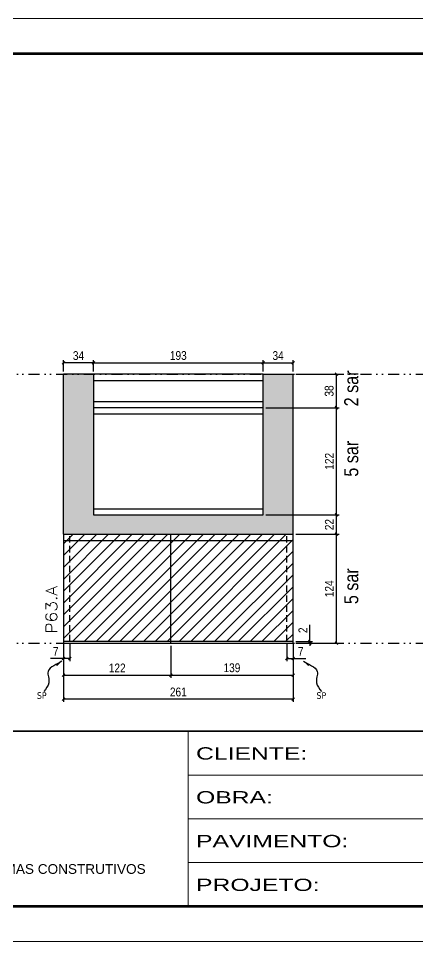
# Model space of a CAD drawing. Header units: millimetres. Extents: x 13777 to 27878, y -21631 to 6985.
# Drawn here: x 14646 to 15100, y 1340 to 2390 of the extents above; entities that cross this region are included whole.
import ezdxf

# ---------------------------------------------------------------- set-up
doc = ezdxf.new("R2010")
doc.units = ezdxf.units.MM
for name, pattern in [('CONTINUO', [0]), ('DASHED', [0.75, 0.5, -0.25]), ('DIVIDE2', [0.625, 0.25, -0.125, 0, -0.125, 0, -0.125]), ('HIDDEN', [0.375, 0.25, -0.125])]:
    doc.linetypes.add(name, pattern=pattern)
for name, color, linetype in [('COTA', 241, 'Continuous'), ('NOMENCLATURA', 7, 'Continuous'), ('Nível', 160, 'Continuous'), ('Painéis', 200, 'Continuous'), ('SARR_2.2x7', 40, 'Continuous'), ('Sarrafo de Pressão', 42, 'HIDDEN'), ('texto', 7, 'Continuous')]:
    doc.layers.add(name, color=color, linetype=linetype)
for name, color, linetype, lineweight in [('Folhas', 255, 'Continuous', 9), ('Hachura', 251, 'Continuous', 9), ('SARRAFO DE PRESSAO', 251, 'DASHED', 9), ('Texto Seção', 7, 'Continuous', 15)]:
    doc.layers.add(name, color=color, linetype=linetype, lineweight=lineweight)
doc.styles.add('ARIAL', font='arial.ttf')
doc.styles.add('ARIAL_NARROW', font='ARIALN.TTF', dxfattribs={"height": 0.2})
doc.styles.add('COTA TECNICA', font='techl___.ttf', dxfattribs={"height": 10})
doc.styles.add('COTA TECNICA-50', font='techl___.ttf', dxfattribs={"height": 10})
doc.styles.add('REGUA-120', font='ROMANS.shx', dxfattribs={"height": 15})
doc.styles.get("Standard").update_dxf_attribs({"font": 'arial.ttf'})
doc.styles.add('Tecnologia', font='')
doc.styles.get('Tecnologia').set_extended_font_data('Forgotten Futurist')
doc.dimstyles.new('COTA PAINEL-50', dxfattribs={"dimtxt": 10, "dimasz": 3, "dimexe": 3, "dimexo": 3, "dimgap": 3, "dimtad": 1, "dimdec": 1, "dimzin": 12, "dimdsep": 46, "dimtxsty": 'COTA TECNICA-50', "dimblk1": 'OBLIQUE', "dimblk2": 'OBLIQUE', "dimsah": 1, "dimcen": 0.9, "dimclrd": 4, "dimclre": 4, "dimclrt": 240, "dimadec": 1, "dimazin": 3, "dimtfac": 1, "dimtdec": 1, "dimtmove": 0, "dimatfit": 3, "dimfxl": 1, "dimtolj": 1, "dimtzin": 12, "dimarcsym": 0})
doc.dimstyles.new('PAINEL', dxfattribs={"dimtxt": 10, "dimasz": 3, "dimexe": 3, "dimexo": 3, "dimgap": 3, "dimtad": 1, "dimdec": 1, "dimzin": 12, "dimdsep": 46, "dimtxsty": 'COTA TECNICA', "dimblk1": 'OBLIQUE', "dimblk2": 'OBLIQUE', "dimsah": 1, "dimcen": 0.9, "dimclrd": 4, "dimclre": 4, "dimclrt": 240, "dimadec": 1, "dimazin": 3, "dimtfac": 1, "dimtdec": 1, "dimtmove": 0, "dimatfit": 3, "dimfxl": 1, "dimtolj": 1, "dimtzin": 12, "dimarcsym": 0})
doc.dimstyles.get("Standard").update_dxf_attribs({"dimtxt": 0.18, "dimasz": 0.18, "dimexe": 0.18, "dimexo": 0.0625, "dimgap": 0.09, "dimtad": 0, "dimtih": 1, "dimtoh": 1, "dimdec": 4, "dimzin": 0, "dimdsep": 46, "dimtxsty": 'Standard', "dimcen": 0.09, "dimadec": 0, "dimazin": 0, "dimtfac": 1, "dimtdec": 4, "dimtofl": 0, "dimtmove": 0, "dimatfit": 3, "dimfxl": 1, "dimtolj": 1, "dimtzin": 0, "dimarcsym": 0})

# ---------------------------------------------------------------- blocks, each defined once
blk = doc.blocks.new('9999999999')
at = {"color": 30, "linetype": 'CONTINUO'}
for p, q in [((98564.6, 34230.2), (98564.6, 34429.4)), ((98564.6, 34379.6), (99584, 34379.6)), ((98564.6, 34329.8), (99488, 34329.8)), ((98564.6, 34280), (99488, 34280))]:
    blk.add_line(p, q, dxfattribs=at)
at = {"color": 30, "linetype": 'CONTINUO', "const_width": 2}
blk.add_lwpolyline([(99584, 34230.2), (99584, 34414.4, 0.414214), (99569, 34429.4), (98229, 34429.4, 0.414214), (98214, 34414.4), (98214, 34245.2, 0.414214), (98229, 34230.2), (99584, 34230.2)], format="xyb", dxfattribs=at)
at = {"layer": 'Folhas'}
blk.add_lwpolyline([(98139, 34190.2), (99624, 34190.2), (99624, 35240.2), (98139, 35240.2)], close=True, dxfattribs=at)
at = {"layer": 'Folhas', "color": 30, "const_width": 3}
blk.add_lwpolyline([(98214, 34230.2), (99584, 34230.2), (99584, 35200.2), (98214, 35200.2)], close=True, dxfattribs=at)
at = {"color": 7, "linetype": 'Continuous', "ltscale": 5, "style": 'ARIAL'}
blk.add_text('NOVA SISTEMAS CONSTRUTIVOS', height=11.059, dxfattribs=at).set_placement((98263.2, 34267.2))
at = {"layer": 'Folhas', "color": 7, "style": 'Tecnologia', "width": 1.5}
for s, p in [('CLIENTE:', (98573.7, 34397.2)), ('OBRA:', (98573.7, 34347.3)), ('PAVIMENTO:', (98573.7, 34297.5)), ('PROJETO:', (98573.7, 34247.7))]:
    blk.add_text(s, height=14, dxfattribs=at).set_placement(p)
blk = doc.blocks.new('_Oblique')
at = {"color": 0, "linetype": 'ByBlock', "lineweight": -2}
blk.add_line((-0.5, -0.5), (0.5, 0.5), dxfattribs=at)
blk = doc.blocks.new('*D1333')
at = {"layer": 'COTA', "color": 4, "lineweight": -2, "transparency": 16777216}
for p, q in [((14697.5, 1678.7), (14697.5, 1613.1)), ((14958.5, 1678.7), (14958.5, 1613.1)), ((14958.5, 1616.1), (14697.5, 1616.1))]:
    blk.add_line(p, q, dxfattribs=at)
at = {"layer": 'Defpoints', "color": 0, "transparency": 16777216}
for p in [(14697.5, 1681.7), (14958.5, 1681.7), (14697.5, 1616.1)]:
    blk.add_point(p, dxfattribs=at)
at = {"layer": 'COTA', "color": 4, "lineweight": -2, "transparency": 16777216, "xscale": 3, "yscale": 3, "zscale": 3, "rotation": 180}
blk.add_blockref('_Oblique', (14697.5, 1616.1), dxfattribs=at)
at = {"layer": 'COTA', "color": 4, "lineweight": -2, "transparency": 16777216, "xscale": 3, "yscale": 3, "zscale": 3}
blk.add_blockref('_Oblique', (14958.5, 1616.1), dxfattribs=at)
at = {"layer": 'COTA', "color": 240, "transparency": 16777216, "insert": (14828, 1624.2), "char_height": 10, "attachment_point": 5, "style": 'COTA TECNICA'}
blk.add_mtext('\\A1;261', dxfattribs=at)
blk = doc.blocks.new('*D1334')
at = {"layer": 'COTA', "color": 4, "lineweight": -2, "transparency": 16777216}
for p, q in [((14951.5, 1678.7), (14951.5, 1659.5)), ((14958.5, 1676.7), (14958.5, 1659.5)), ((14951.5, 1662.5), (14958.5, 1662.5)), ((14958.5, 1662.5), (14973.2, 1662.5))]:
    blk.add_line(p, q, dxfattribs=at)
at = {"layer": 'Defpoints', "color": 0, "transparency": 16777216}
for p in [(14951.5, 1681.7), (14958.5, 1679.7), (14958.5, 1662.5)]:
    blk.add_point(p, dxfattribs=at)
at = {"layer": 'COTA', "color": 4, "lineweight": -2, "transparency": 16777216, "xscale": 3, "yscale": 3, "zscale": 3, "rotation": 180}
blk.add_blockref('_Oblique', (14951.5, 1662.5), dxfattribs=at)
at = {"layer": 'COTA', "color": 4, "lineweight": -2, "transparency": 16777216, "xscale": 3, "yscale": 3, "zscale": 3}
blk.add_blockref('_Oblique', (14958.5, 1662.5), dxfattribs=at)
at = {"layer": 'COTA', "color": 240, "transparency": 16777216, "insert": (14967.3, 1670.5), "char_height": 10, "attachment_point": 5, "style": 'COTA TECNICA-50'}
blk.add_mtext('\\A1;7', dxfattribs=at)
blk = doc.blocks.new('*D1335')
at = {"layer": 'COTA', "color": 4, "lineweight": -2, "transparency": 16777216}
for p, q in [((14697.5, 1676.7), (14697.5, 1659.5)), ((14704.5, 1678.7), (14704.5, 1659.5)), ((14697.5, 1662.5), (14682.7, 1662.5)), ((14704.5, 1662.5), (14697.5, 1662.5))]:
    blk.add_line(p, q, dxfattribs=at)
at = {"layer": 'Defpoints', "color": 0, "transparency": 16777216}
for p in [(14704.5, 1681.7), (14697.5, 1679.7), (14697.5, 1662.5)]:
    blk.add_point(p, dxfattribs=at)
at = {"layer": 'COTA', "color": 4, "lineweight": -2, "transparency": 16777216, "xscale": 3, "yscale": 3, "zscale": 3, "rotation": 180}
blk.add_blockref('_Oblique', (14697.5, 1662.5), dxfattribs=at)
at = {"layer": 'COTA', "color": 4, "lineweight": -2, "transparency": 16777216, "xscale": 3, "yscale": 3, "zscale": 3}
blk.add_blockref('_Oblique', (14704.5, 1662.5), dxfattribs=at)
at = {"layer": 'COTA', "color": 240, "transparency": 16777216, "insert": (14688.6, 1670.5), "char_height": 10, "attachment_point": 5, "style": 'COTA TECNICA-50'}
blk.add_mtext('\\A1;7', dxfattribs=at)
blk = doc.blocks.new('*D1336')
at = {"layer": 'COTA', "color": 4, "lineweight": -2, "transparency": 16777216}
for p, q in [((14977.7, 1681.7), (14977.7, 1700.5)), ((14961.5, 1681.7), (14980.7, 1681.7)), ((14977.7, 1679.7), (14977.7, 1681.7)), ((14961.5, 1679.7), (14980.7, 1679.7)), ((14977.7, 1679.7), (14977.7, 1676.7))]:
    blk.add_line(p, q, dxfattribs=at)
at = {"layer": 'Defpoints', "color": 0, "transparency": 16777216}
for p in [(14958.5, 1681.7), (14958.5, 1679.7), (14977.7, 1679.7)]:
    blk.add_point(p, dxfattribs=at)
at = {"layer": 'COTA', "color": 4, "lineweight": -2, "transparency": 16777216, "xscale": 3, "yscale": 3, "zscale": 3}
for p, rotation in [((14977.7, 1681.7), 270), ((14977.7, 1679.7), 90)]:
    blk.add_blockref('_Oblique', p, dxfattribs=dict(at, rotation=rotation))
at = {"layer": 'COTA', "color": 240, "transparency": 16777216, "insert": (14969.7, 1694.5), "char_height": 10, "attachment_point": 5, "rotation": 90, "style": 'COTA TECNICA-50'}
blk.add_mtext('\\A1;2', dxfattribs=at)
blk = doc.blocks.new('*D1337')
at = {"layer": 'COTA', "color": 4, "linetype": 'ByBlock', "lineweight": -2, "transparency": 16777216}
for p, q in [((14961.5, 1803.7), (15010.8, 1803.7)), ((15007.8, 1679.7), (15007.8, 1803.7)), ((14961.5, 1679.7), (15010.8, 1679.7))]:
    blk.add_line(p, q, dxfattribs=at)
at = {"layer": 'Defpoints', "color": 0, "linetype": 'ByBlock', "transparency": 16777216}
for p in [(14958.5, 1803.7), (15007.8, 1803.7), (14958.5, 1679.7)]:
    blk.add_point(p, dxfattribs=at)
at = {"layer": 'COTA', "color": 4, "linetype": 'ByBlock', "lineweight": -2, "transparency": 16777216, "xscale": 3, "yscale": 3, "zscale": 3}
for p, rotation in [((15007.8, 1803.7), 90), ((15007.8, 1679.7), 270)]:
    blk.add_blockref('_Oblique', p, dxfattribs=dict(at, rotation=rotation))
at = {"layer": 'COTA', "color": 240, "linetype": 'ByBlock', "transparency": 16777216, "insert": (14999.8, 1741.7), "char_height": 10, "attachment_point": 5, "rotation": 90, "style": 'COTA TECNICA'}
blk.add_mtext('\\A1;124', dxfattribs=at)
blk = doc.blocks.new('*D1338')
at = {"layer": 'COTA', "color": 4, "linetype": 'ByBlock', "lineweight": -2, "transparency": 16777216}
for p, q in [((14961.5, 1803.7), (15010.8, 1803.7)), ((15007.8, 1679.7), (15007.8, 1803.7)), ((14961.5, 1679.7), (15010.8, 1679.7))]:
    blk.add_line(p, q, dxfattribs=at)
at = {"layer": 'Defpoints', "color": 0, "linetype": 'ByBlock', "transparency": 16777216}
for p in [(14958.5, 1803.7), (15007.8, 1803.7), (14958.5, 1679.7)]:
    blk.add_point(p, dxfattribs=at)
at = {"layer": 'COTA', "color": 4, "linetype": 'ByBlock', "lineweight": -2, "transparency": 16777216, "xscale": 3, "yscale": 3, "zscale": 3}
for p, rotation in [((15007.8, 1803.7), 90), ((15007.8, 1679.7), 270)]:
    blk.add_blockref('_Oblique', p, dxfattribs=dict(at, rotation=rotation))
at = {"layer": 'COTA', "color": 240, "linetype": 'ByBlock', "transparency": 16777216, "insert": (14999.8, 1741.7), "char_height": 10, "attachment_point": 5, "rotation": 90, "style": 'COTA TECNICA'}
blk.add_mtext('\\A1;124', dxfattribs=at)
blk = doc.blocks.new('*D1339')
at = {"layer": 'COTA', "color": 4, "lineweight": -2, "transparency": 16777216}
for p, q in [((14819.5, 1676.7), (14819.5, 1640.5)), ((14958.5, 1676.7), (14958.5, 1640.5)), ((14819.5, 1643.5), (14958.5, 1643.5))]:
    blk.add_line(p, q, dxfattribs=at)
at = {"layer": 'Defpoints', "color": 0, "transparency": 16777216}
for p in [(14819.5, 1679.7), (14958.5, 1679.7), (14958.5, 1643.5)]:
    blk.add_point(p, dxfattribs=at)
at = {"layer": 'COTA', "color": 4, "lineweight": -2, "transparency": 16777216, "xscale": 3, "yscale": 3, "zscale": 3, "rotation": 180}
blk.add_blockref('_Oblique', (14819.5, 1643.5), dxfattribs=at)
at = {"layer": 'COTA', "color": 4, "lineweight": -2, "transparency": 16777216, "xscale": 3, "yscale": 3, "zscale": 3}
blk.add_blockref('_Oblique', (14958.5, 1643.5), dxfattribs=at)
at = {"layer": 'COTA', "color": 240, "transparency": 16777216, "insert": (14889, 1651.8), "char_height": 10, "attachment_point": 5, "style": 'COTA TECNICA'}
blk.add_mtext('\\A1;139', dxfattribs=at)
blk = doc.blocks.new('*D1340')
at = {"layer": 'COTA', "color": 4, "lineweight": -2, "transparency": 16777216}
for p, q in [((14697.5, 1676.7), (14697.5, 1640.5)), ((14819.5, 1676.7), (14819.5, 1640.5)), ((14697.5, 1643.5), (14819.5, 1643.5))]:
    blk.add_line(p, q, dxfattribs=at)
at = {"layer": 'Defpoints', "color": 0, "transparency": 16777216}
for p in [(14697.5, 1679.7), (14819.5, 1679.7), (14819.5, 1643.5)]:
    blk.add_point(p, dxfattribs=at)
at = {"layer": 'COTA', "color": 4, "lineweight": -2, "transparency": 16777216, "xscale": 3, "yscale": 3, "zscale": 3, "rotation": 180}
blk.add_blockref('_Oblique', (14697.5, 1643.5), dxfattribs=at)
at = {"layer": 'COTA', "color": 4, "lineweight": -2, "transparency": 16777216, "xscale": 3, "yscale": 3, "zscale": 3}
blk.add_blockref('_Oblique', (14819.5, 1643.5), dxfattribs=at)
at = {"layer": 'COTA', "color": 240, "transparency": 16777216, "insert": (14758.5, 1651.6), "char_height": 10, "attachment_point": 5, "style": 'COTA TECNICA'}
blk.add_mtext('\\A1;122', dxfattribs=at)
blk = doc.blocks.new('*D1341')
at = {"layer": 'COTA', "color": 4, "lineweight": -2, "transparency": 16777216}
for p, q in [((14927.5, 1825.7), (15010.8, 1825.7)), ((15007.8, 1803.7), (15007.8, 1825.7)), ((14961.5, 1803.7), (15010.8, 1803.7))]:
    blk.add_line(p, q, dxfattribs=at)
at = {"layer": 'Defpoints', "color": 0, "transparency": 16777216}
for p in [(14924.5, 1825.7), (15007.8, 1825.7), (14958.5, 1803.7)]:
    blk.add_point(p, dxfattribs=at)
at = {"layer": 'COTA', "color": 4, "lineweight": -2, "transparency": 16777216, "xscale": 3, "yscale": 3, "zscale": 3}
for p, rotation in [((15007.8, 1825.7), 90), ((15007.8, 1803.7), 270)]:
    blk.add_blockref('_Oblique', p, dxfattribs=dict(at, rotation=rotation))
at = {"layer": 'COTA', "color": 240, "transparency": 16777216, "insert": (14999.8, 1814.7), "char_height": 10, "attachment_point": 5, "rotation": 90, "style": 'COTA TECNICA'}
blk.add_mtext('\\A1;22', dxfattribs=at)
blk = doc.blocks.new('*D1342')
at = {"layer": 'COTA', "color": 4, "lineweight": -2, "transparency": 16777216}
for p, q in [((14927.5, 1947.7), (15010.8, 1947.7)), ((15007.8, 1825.7), (15007.8, 1947.7)), ((14927.5, 1825.7), (15010.8, 1825.7))]:
    blk.add_line(p, q, dxfattribs=at)
at = {"layer": 'Defpoints', "color": 0, "transparency": 16777216}
for p in [(14924.5, 1947.7), (15007.8, 1947.7), (14924.5, 1825.7)]:
    blk.add_point(p, dxfattribs=at)
at = {"layer": 'COTA', "color": 4, "lineweight": -2, "transparency": 16777216, "xscale": 3, "yscale": 3, "zscale": 3}
for p, rotation in [((15007.8, 1947.7), 90), ((15007.8, 1825.7), 270)]:
    blk.add_blockref('_Oblique', p, dxfattribs=dict(at, rotation=rotation))
at = {"layer": 'COTA', "color": 240, "transparency": 16777216, "insert": (14999.8, 1886.7), "char_height": 10, "attachment_point": 5, "rotation": 90, "style": 'COTA TECNICA'}
blk.add_mtext('\\A1;122', dxfattribs=at)
blk = doc.blocks.new('*D1343')
at = {"layer": 'COTA', "color": 4, "lineweight": -2, "transparency": 16777216}
for p, q in [((14697.5, 1988.7), (14697.5, 2001.7)), ((14731.5, 1998.7), (14697.5, 1998.7)), ((14731.5, 1988.7), (14731.5, 2001.7))]:
    blk.add_line(p, q, dxfattribs=at)
at = {"layer": 'Defpoints', "color": 0, "transparency": 16777216}
for p in [(14697.5, 1998.7), (14697.5, 1985.7), (14731.5, 1985.7)]:
    blk.add_point(p, dxfattribs=at)
at = {"layer": 'COTA', "color": 4, "lineweight": -2, "transparency": 16777216, "xscale": 3, "yscale": 3, "zscale": 3, "rotation": 180}
blk.add_blockref('_Oblique', (14697.5, 1998.7), dxfattribs=at)
at = {"layer": 'COTA', "color": 4, "lineweight": -2, "transparency": 16777216, "xscale": 3, "yscale": 3, "zscale": 3}
blk.add_blockref('_Oblique', (14731.5, 1998.7), dxfattribs=at)
at = {"layer": 'COTA', "color": 240, "transparency": 16777216, "insert": (14714.5, 2006.9), "char_height": 10, "attachment_point": 5, "style": 'COTA TECNICA'}
blk.add_mtext('\\A1;34', dxfattribs=at)
blk = doc.blocks.new('*D1344')
at = {"layer": 'COTA', "color": 4, "lineweight": -2, "transparency": 16777216}
for p, q in [((14731.5, 1988.7), (14731.5, 2001.7)), ((14731.5, 1998.7), (14924.5, 1998.7)), ((14924.5, 1988.7), (14924.5, 2001.7))]:
    blk.add_line(p, q, dxfattribs=at)
at = {"layer": 'Defpoints', "color": 0, "transparency": 16777216}
for p in [(14924.5, 1998.7), (14731.5, 1985.7), (14924.5, 1985.7)]:
    blk.add_point(p, dxfattribs=at)
at = {"layer": 'COTA', "color": 4, "lineweight": -2, "transparency": 16777216, "xscale": 3, "yscale": 3, "zscale": 3, "rotation": 180}
blk.add_blockref('_Oblique', (14731.5, 1998.7), dxfattribs=at)
at = {"layer": 'COTA', "color": 4, "lineweight": -2, "transparency": 16777216, "xscale": 3, "yscale": 3, "zscale": 3}
blk.add_blockref('_Oblique', (14924.5, 1998.7), dxfattribs=at)
at = {"layer": 'COTA', "color": 240, "transparency": 16777216, "insert": (14828, 2007), "char_height": 10, "attachment_point": 5, "style": 'COTA TECNICA'}
blk.add_mtext('\\A1;193', dxfattribs=at)
blk = doc.blocks.new('*D1345')
at = {"layer": 'COTA', "color": 4, "lineweight": -2, "transparency": 16777216}
for p, q in [((14924.5, 1988.7), (14924.5, 2001.7)), ((14924.5, 1998.7), (14958.5, 1998.7)), ((14958.5, 1988.7), (14958.5, 2001.7))]:
    blk.add_line(p, q, dxfattribs=at)
at = {"layer": 'Defpoints', "color": 0, "transparency": 16777216}
for p in [(14958.5, 1998.7), (14924.5, 1985.7), (14958.5, 1985.7)]:
    blk.add_point(p, dxfattribs=at)
at = {"layer": 'COTA', "color": 4, "lineweight": -2, "transparency": 16777216, "xscale": 3, "yscale": 3, "zscale": 3, "rotation": 180}
blk.add_blockref('_Oblique', (14924.5, 1998.7), dxfattribs=at)
at = {"layer": 'COTA', "color": 4, "lineweight": -2, "transparency": 16777216, "xscale": 3, "yscale": 3, "zscale": 3}
blk.add_blockref('_Oblique', (14958.5, 1998.7), dxfattribs=at)
at = {"layer": 'COTA', "color": 240, "transparency": 16777216, "insert": (14941.5, 2006.9), "char_height": 10, "attachment_point": 5, "style": 'COTA TECNICA'}
blk.add_mtext('\\A1;34', dxfattribs=at)
blk = doc.blocks.new('*D1346')
at = {"layer": 'COTA', "color": 4, "lineweight": -2, "transparency": 16777216}
for p, q in [((14961.5, 1985.7), (15010.8, 1985.7)), ((15007.8, 1947.7), (15007.8, 1985.7)), ((14927.5, 1947.7), (15010.8, 1947.7))]:
    blk.add_line(p, q, dxfattribs=at)
at = {"layer": 'Defpoints', "color": 0, "transparency": 16777216}
for p in [(14958.5, 1985.7), (15007.8, 1985.7), (14924.5, 1947.7)]:
    blk.add_point(p, dxfattribs=at)
at = {"layer": 'COTA', "color": 4, "lineweight": -2, "transparency": 16777216, "xscale": 3, "yscale": 3, "zscale": 3}
for p, rotation in [((15007.8, 1985.7), 90), ((15007.8, 1947.7), 270)]:
    blk.add_blockref('_Oblique', p, dxfattribs=dict(at, rotation=rotation))
at = {"layer": 'COTA', "color": 240, "transparency": 16777216, "insert": (14999.6, 1966.7), "char_height": 10, "attachment_point": 5, "rotation": 90, "style": 'COTA TECNICA'}
blk.add_mtext('\\A1;38', dxfattribs=at)

msp = doc.modelspace()

# ---------------------------------------------------------------- hatches: boundary and pattern name
at = {"layer": 'COTA'}
h = msp.add_hatch(dxfattribs=at)
h.set_pattern_fill('AR-CONC', color=256, scale=0.03)
h.paths.add_polyline_path([(14924.46, 1825.71), (14731.46, 1825.71), (14731.46, 1985.71), (14697.46, 1985.71), (14697.46, 1803.71), (14958.46, 1803.71), (14958.46, 1985.71), (14924.46, 1985.71)])
at = {"layer": 'Hachura', "linetype": 'ByBlock'}
h = msp.add_hatch(dxfattribs=at)
h.set_pattern_fill('ANSI31', color=256, scale=3)
h.paths.add_polyline_path([(14697.46, 1681.71), (14819.46, 1681.71), (14819.46, 1803.71), (14697.46, 1803.71)])
h.paths.add_polyline_path([(14819.46, 1681.71), (14958.46, 1681.71), (14958.46, 1803.71), (14819.46, 1803.71)])
h.paths.add_polyline_path([(15235.1, 1681.71), (15357.1, 1681.71), (15357.1, 1803.71), (15235.1, 1803.71)])
h.paths.add_polyline_path([(15357.1, 1803.71), (15357.1, 1681.71), (15496.1, 1681.71), (15496.1, 1803.71)])
h.paths.add_polyline_path([(15496.1, 1803.71), (15496.1, 1921.71), (15357.1, 1921.71), (15357.1, 1803.71)])
h.paths.add_polyline_path([(15357.1, 1921.71), (15235.1, 1921.71), (15235.1, 1803.71), (15357.1, 1803.71)])
h.paths.add_polyline_path([(15710.38, 1681.71), (15729.38, 1681.71), (15729.38, 1921.71), (15710.38, 1921.71)])

# ---------------------------------------------------------------- linework, layer by layer
at = {"layer": 'COTA'}
for p, q in [((14697.46, 1803.71), (14697.46, 1985.71)), ((14731.46, 1985.71), (14697.46, 1985.71)), ((14924.46, 1985.71), (14958.46, 1985.71)), ((14958.46, 1803.71), (14958.46, 1985.71))]:
    msp.add_line(p, q, dxfattribs=at)
at = {"layer": 'Nível', "color": 4, "linetype": 'DIVIDE2', "ltscale": 50}
for p, q in [((13777.11, 1985.71), (21531.15, 1985.71)), ((13777.11, 1679.71), (21531.15, 1679.71))]:
    msp.add_line(p, q, dxfattribs=at)
at = {"layer": 'Painéis'}
for p, q in [((14924.46, 1985.71), (14731.46, 1985.71)), ((14731.46, 1985.71), (14731.46, 1825.71)), ((14924.46, 1825.71), (14924.46, 1985.71)), ((14731.46, 1947.71), (14924.46, 1947.71)), ((14731.46, 1825.71), (14924.46, 1825.71)), ((14697.46, 1803.71), (14958.46, 1803.71)), ((14697.46, 1803.71), (14697.46, 1681.71)), ((14819.46, 1679.71), (14819.46, 1803.71)), ((14958.46, 1681.71), (14958.46, 1803.71))]:
    msp.add_line(p, q, dxfattribs=at)
msp.add_lwpolyline([(14958.46, 1681.71), (14697.46, 1681.71), (14697.46, 1679.71), (14958.46, 1679.71)], close=True, dxfattribs=at)
at = {"layer": 'SARR_2.2x7'}
for p, q in [((14731.46, 1978.71), (14924.46, 1978.71)), ((14731.46, 1954.71), (14924.46, 1954.71)), ((14731.46, 1940.71), (14924.46, 1940.71)), ((14731.46, 1832.71), (14924.46, 1832.71)), ((14697.46, 1796.71), (14958.46, 1796.71))]:
    msp.add_line(p, q, dxfattribs=at)
at = {"layer": 'Sarrafo de Pressão', "ltscale": 30}
for p, q in [((14704.46, 1681.71), (14704.46, 1803.71)), ((14951.46, 1681.71), (14951.46, 1803.71))]:
    msp.add_line(p, q, dxfattribs=at)

# ---------------------------------------------------------------- block references
at = {"layer": 'SARRAFO DE PRESSAO', "color": 6, "linetype": 'ByBlock'}
msp.add_blockref('9999999999', (-83725.51, -32849.78), dxfattribs=at)

# ---------------------------------------------------------------- texts
at = {"layer": 'NOMENCLATURA', "style": 'ARIAL_NARROW'}
for s, p in [('2 sar', (15032.71, 1949.23)), ('5 sar', (15032.71, 1869.23)), ('5 sar', (15032.71, 1724.23))]:
    msp.add_text(s, height=16, rotation=90, dxfattribs=at).set_placement(p)
at = {"layer": 'texto', "color": 0, "char_height": 7.5, "attachment_point": 5}
for insert in [(14672.69, 1620.22), (14990.71, 1620.22)]:
    msp.add_mtext('{\\fTahoma|b0|i0|c0|p34;\\C4;SP}', dxfattribs=dict(at, insert=insert))
at = {"layer": 'Texto Seção', "style": 'REGUA-120', "width": 1.1}
msp.add_text('P63.A', height=13, rotation=90, dxfattribs=at).set_placement((14690.21, 1690.47))

# ---------------------------------------------------------------- dimensions: what is measured, and where the dimension line sits
at = {"layer": 'COTA'}
for base, p1, p2, dimstyle, picture, middle in [((14697.46, 1998.7), (14731.46, 1985.71), (14697.46, 1985.71), 'PAINEL', '*D1343', (14714.46, 2006.92)), ((14924.46, 1998.7), (14731.46, 1985.71), (14924.46, 1985.71), 'PAINEL', '*D1344', (14827.96, 2006.95)), ((14958.46, 1998.7), (14924.46, 1985.71), (14958.46, 1985.71), 'PAINEL', '*D1345', (14941.46, 2006.92)), ((14958.46, 1662.47), (14951.46, 1681.71), (14958.46, 1679.71), 'COTA PAINEL-50', '*D1334', (14967.33, 1670.54)), ((14819.46, 1643.53), (14697.46, 1679.71), (14819.46, 1679.71), 'PAINEL', '*D1340', (14758.46, 1651.59))]:
    dim = msp.add_linear_dim(base=base, p1=p1, p2=p2, dimstyle=dimstyle, dxfattribs=at)
    dim.commit()
    dim.dimension.update_dxf_attribs({"geometry": picture, "text_midpoint": middle})
for base, p1, p2, angle, dimstyle, picture, middle in [((15007.83, 1985.71), (14924.46, 1947.71), (14958.46, 1985.71), 90, 'PAINEL', '*D1346', (14999.59, 1966.71)), ((15007.83, 1947.71), (14924.46, 1825.71), (14924.46, 1947.71), 90, 'PAINEL', '*D1342', (14999.77, 1886.71)), ((15007.83, 1825.71), (14958.46, 1803.71), (14924.46, 1825.71), 90, 'PAINEL', '*D1341', (14999.83, 1814.71)), ((14697.46, 1662.47), (14704.46, 1681.71), (14697.46, 1679.71), 180, 'COTA PAINEL-50', '*D1335', (14688.6, 1670.54))]:
    dim = msp.add_linear_dim(base=base, p1=p1, p2=p2, angle=angle, dimstyle=dimstyle, dxfattribs=at)
    dim.commit()
    dim.dimension.update_dxf_attribs({"geometry": picture, "text_midpoint": middle})
at = {"layer": 'COTA', "linetype": 'ByBlock'}
for picture in ['*D1337', '*D1338']:
    dim = msp.add_aligned_dim(p1=(14958.46, 1679.71), p2=(14958.46, 1803.71), distance=-49.37, dimstyle='PAINEL', dxfattribs=at)
    dim.commit()
    dim.dimension.update_dxf_attribs({"geometry": picture, "text_midpoint": (14999.76, 1741.71)})
at = {"layer": 'COTA'}
dim = msp.add_linear_dim(base=(14977.72, 1679.71), p1=(14958.46, 1681.71), p2=(14958.46, 1679.71), angle=90, dimstyle='COTA PAINEL-50', dxfattribs=at)
dim.commit()
dim.dimension.update_dxf_attribs({"geometry": '*D1336', "text_midpoint": (14977.72, 1694.46), "dimtype": 160})
dim = msp.add_linear_dim(base=(14697.46, 1616.09), p1=(14958.46, 1681.71), p2=(14697.46, 1681.71), angle=180, dimstyle='PAINEL', override={"dimarcsym": 2}, dxfattribs=at)
dim.commit()
dim.dimension.update_dxf_attribs({"geometry": '*D1333', "text_midpoint": (14827.96, 1624.19)})
dim = msp.add_linear_dim(base=(14958.46, 1643.53), p1=(14819.46, 1679.71), p2=(14958.46, 1679.71), dimstyle='PAINEL', override={"dimtmove": 1}, dxfattribs=at)
dim.commit()
dim.dimension.update_dxf_attribs({"geometry": '*D1339', "text_midpoint": (14888.96, 1651.78)})

# ---------------------------------------------------------------- leaders
at = {"layer": 'COTA', "path_type": 1}
for points in [[(14695.63, 1659.53), (14679.85, 1647.69), (14680.77, 1634.69), (14675.22, 1624.91)], [(14970.29, 1659.53), (14986.08, 1647.69), (14985.15, 1634.69), (14990.7, 1624.91)]]:
    msp.add_leader(points, dimstyle='Standard', override={"dimasz": 8}, dxfattribs=at)

doc.saveas('drawing.dxf')
